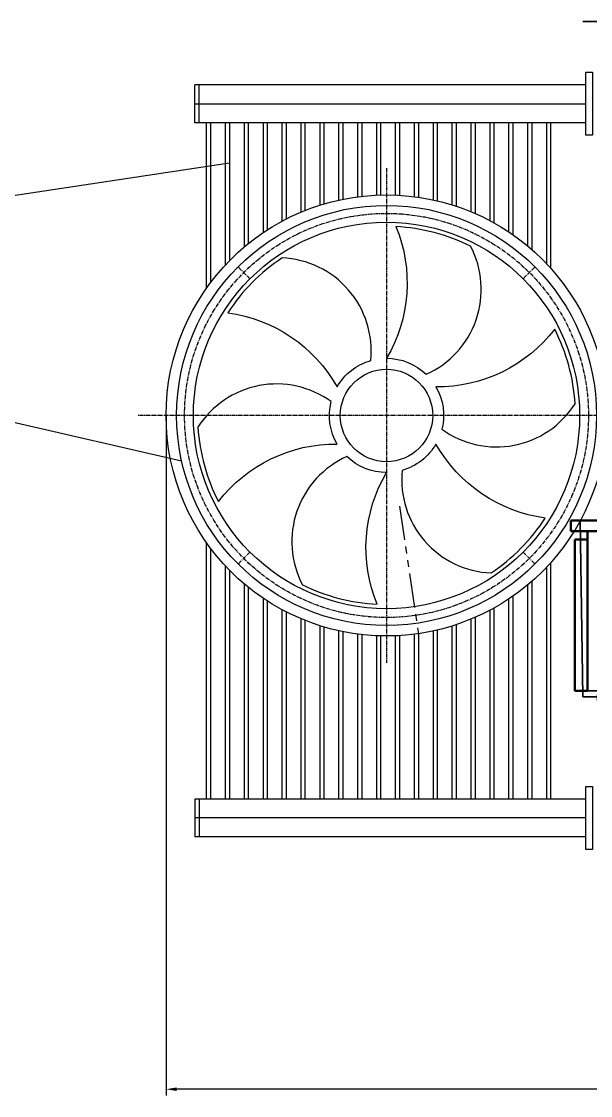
# Model space of a CAD drawing. Header units: millimetres. Extents: x 36873 to 51119, y -3533 to 6541.
# Drawn here: x 43467 to 44822, y 2072 to 4629 of the extents above; entities that cross this region are included whole.
import ezdxf

# ---------------------------------------------------------------- set-up
doc = ezdxf.new("R2010")
doc.units = ezdxf.units.MM
doc.header["$LTSCALE"] = 13
for name, pattern in [('CENTER', [50.8, 31.75, -6.35, 6.35, -6.35]), ('CENTER2', [1.125, 0.75, -0.125, 0.125, -0.125]), ('HIDDEN', [9.525, 6.35, -3.175]), ('PTHANTOM2', [1.25, 0.625, -0.125, 0.125, -0.125, 0.125, -0.125])]:
    doc.linetypes.add(name, pattern=pattern)
doc.layers.get('0').update_dxf_attribs({"color": 1, "linetype": 'CENTER'})
for name, color, linetype in [('1', 4, 'Continuous'), ('2', 3, 'Continuous'), ('3中心线层', 1, 'CENTER'), ('中心线', 1, 'CENTER2'), ('虚线', 6, 'HIDDEN')]:
    doc.layers.add(name, color=color, linetype=linetype)
doc.layers.add('2-0.13', color=3, linetype='Continuous', lineweight=13)
doc.layers.add('标注、文本', color=3, linetype='Continuous', lineweight=25)
doc.styles.get("Standard").update_dxf_attribs({"font": 'gbenor.shx', "bigfont": 'gbcbig.shx'})
doc.dimstyles.new('丁晓菲', dxfattribs={"dimscale": 15, "dimtxt": 3.5, "dimasz": 2.5, "dimexe": 1.5, "dimexo": 0, "dimgap": 0.5, "dimtad": 1, "dimtoh": 1, "dimtxsty": 'Standard', "dimcen": 2.5, "dimclrd": 3, "dimclre": 3, "dimclrt": 2, "dimadec": 0, "dimazin": 0, "dimtfac": 1, "dimtmove": 0, "dimatfit": 2, "dimfxl": 1.5, "dimarcsym": 0})

# ---------------------------------------------------------------- blocks, each defined once
blk = doc.blocks.new('*U777')
at = {"color": 0, "linetype": 'Continuous'}
for p, q in [((-6.5, 3.8), (0, 7.5)), ((-6.5, -3.8), (-6.5, 3.8)), ((6.5, 3.8), (0, 7.5)), ((6.5, -3.8), (6.5, 3.8)), ((-6.5, -3.8), (0, -7.5)), ((6.5, -3.8), (0, -7.5))]:
    blk.add_line(p, q, dxfattribs=at)
for radius in [6.5, 3.4]:
    blk.add_circle((0, 0), radius, dxfattribs=at)
blk.add_arc((0, 0), 4, 250, 160, dxfattribs=at)
blk = doc.blocks.new('电缆管接头(M32)')
at = {"color": 1}
for p, q in [((15.2, 0), (-15.2, 0)), ((15.2, -4.5), (-15.2, -4.5))]:
    blk.add_line(p, q, dxfattribs=at)
at = {"color": 1, "lineweight": 15}
for p, q in [((-16, -5), (-15.2, -4.5)), ((-16, -5), (-15.2, -5.5)), ((-16, -5.9), (-15.2, -5.5)), ((-16, -5.9), (-15.2, -6.4)), ((-16, -6.9), (-15.2, -6.4)), ((-16, -6.9), (-15.2, -7.4)), ((-16, -7.9), (-15.2, -7.4)), ((-16, -7.9), (-16, -9.3)), ((16, -9.3), (-16, -9.3)), ((-15.2, -4.5), (15.2, -5.5)), ((-15.2, -5.5), (15.2, -6.4)), ((-15.2, -6.4), (15.2, -7.4)), ((-15.2, -7.4), (15.2, -8.3)), ((16, -5), (15.2, -4.5)), ((16, -5), (15.2, -5.5)), ((16, -5.9), (15.2, -5.5)), ((16, -5.9), (15.2, -6.4)), ((16, -6.9), (15.2, -6.4)), ((16, -6.9), (15.2, -7.4)), ((16, -7.9), (15.2, -7.4)), ((16, -7.9), (15.2, -8.3)), ((16, -8.8), (15.2, -8.3)), ((16, -8.8), (16, -9.3))]:
    blk.add_line(p, q, dxfattribs=at)
at = {"color": 1}
for points in [[(-15.2, 0), (-15.2, -4.2)], [(-9.2, 0), (-9.2, -3.4)], [(-9.2, 0), (-9.2, -3.4)], [(-6, 0), (-6, -3.4)], [(-6, -3.4), (-6, 0)], [(6, -3.4), (6, 0)], [(6, 0), (6, -3.4)], [(6, -3.4), (6, 0)], [(9.2, 0), (9.2, -3.4)], [(9.2, 0), (9.2, -3.4)], [(15.2, -4.2), (15.2, 0)], [(-19, -9.6), (-19, -23.9)], [(17.2, -9.3), (-17.2, -9.3)], [(-17.2, -24.3), (17.2, -24.3)], [(-13.8, -4.5), (13.8, -4.5)], [(-7.5, -9.3), (-11.5, -9.3)], [(-11.5, -10.7), (-11.5, -22.9)], [(-11.5, -10.7), (-11.5, -22.9)], [(-11.5, -24.3), (-7.5, -24.3)], [(-9.2, -4.5), (-6, -4.5)], [(7.5, -9.3), (-7.5, -9.3)], [(-7.5, -10.7), (-7.5, -22.9)], [(-7.5, -22.9), (-7.5, -10.7)], [(-7.5, -24.3), (7.5, -24.3)], [(-6, -4.5), (6, -4.5)], [(9.2, -4.5), (6, -4.5)], [(7.5, -9.3), (11.5, -9.3)], [(7.5, -22.9), (7.5, -10.7)], [(7.5, -10.7), (7.5, -22.9)], [(7.5, -22.9), (7.5, -10.7)], [(11.5, -24.3), (7.5, -24.3)], [(11.5, -10.7), (11.5, -22.9)], [(11.5, -10.7), (11.5, -22.9)], [(19, -23.9), (19, -9.6)]]:
    blk.add_lwpolyline(points, dxfattribs=at)
for points in [[(-6, -3.4), (-9.2, -3.4), (-9.2, 0), (-6, 0)], [(6, -3.4), (9.2, -3.4), (9.2, 0), (6, 0)], [(-7.5, -22.9), (-11.5, -22.9), (-11.5, -10.7), (-7.5, -10.7)], [(7.5, -22.9), (11.5, -22.9), (11.5, -10.7), (7.5, -10.7)]]:
    blk.add_lwpolyline(points, close=True, dxfattribs=at)
for centre, radius, start, end in [((-8.1, -59.8), 51.4, 100.2815, 102.2979), ((-8.1, 26.3), 51.4, 257.7021, 259.7185), ((-26.4, -59.8), 51.4, 73.1437, 79.7185), ((-26.4, 26.3), 51.4, 280.2815, 286.8563), ((-6.4, 35.9), 41.1, 257.7021, 259.7185), ((-21.1, 35.9), 41.1, 280.2815, 286.8563), ((7.4, -59.8), 51.4, 100.2815, 106.8563), ((7.4, 26.3), 51.4, 253.1437, 259.7185), ((5.9, 35.9), 41.1, 253.1437, 259.7185), ((-5.9, 35.9), 41.1, 280.2815, 286.8563), ((-7.4, -59.8), 51.4, 73.1437, 79.7185), ((-7.4, 26.3), 51.4, 280.2815, 286.8563), ((21.1, 35.9), 41.1, 253.1437, 259.7185), ((26.4, -59.8), 51.4, 100.2815, 106.8563), ((26.4, 26.3), 51.4, 253.1437, 259.7185), ((6.4, 35.9), 41.1, 280.2815, 282.2979), ((8.1, -59.8), 51.4, 77.7021, 79.7185), ((8.1, 26.3), 51.4, 280.2815, 282.2979)]:
    blk.add_arc(centre, radius, start, end, dxfattribs=at)
blk = doc.blocks.new('1256215')
at = {"color": 4, "linetype": 'ByBlock', "lineweight": 40}
for p, q in [((85099.4, -184015.1), (85269.4, -184015.1)), ((85099.4, -184040.1), (85099.4, -184015.1)), ((85269.4, -184015.1), (85269.4, -184040.1)), ((85269.4, -184040.1), (85099.4, -184040.1)), ((85099.4, -184040.1), (85099.4, -184420.1)), ((85229.4, -184040.1), (85229.4, -184420.1)), ((85259.4, -184060.1), (85229.4, -184060.1)), ((85259.4, -184060.1), (85259.4, -184420.1)), ((85099.4, -184082.7), (85059.4, -184082.7)), ((85059.4, -184082.7), (85059.4, -184182.7)), ((85099.4, -184384.1), (85059.4, -184384.1)), ((85259.4, -184420.1), (85229.4, -184420.1))]:
    blk.add_line(p, q, dxfattribs=at)
for p, q in [((85041, -184132.7), (85100.9, -184132.7)), ((85050.5, -184334.1), (85100.9, -184334.1))]:
    blk.add_line(p, q)
at = {"color": 4, "linetype": 'ByBlock', "lineweight": 30}
for p, q in [((85155.7, -184344.5), (85158.3, -184360.3)), ((85173.1, -184344.5), (85170.6, -184359.3)), ((85161.2, -184373.9), (85167.6, -184373.9)), ((85162.9, -184376), (85165.9, -184376)), ((85163.6, -184377.8), (85165.2, -184377.8)), ((85164.4, -184369.4), (85164.4, -184373.9))]:
    blk.add_line(p, q, dxfattribs=at)
at = {"ltscale": 5}
for p, q in [((85259.4, -184420.1), (85099.4, -184420.1)), ((85099.4, -184420.1), (85259.4, -184420.1))]:
    blk.add_line(p, q, dxfattribs=at)
at = {"color": 4, "linetype": 'ByBlock', "lineweight": 40}
blk.add_lwpolyline([(85062.4, -184384.1), (85062.4, -184082.7), (85059.4, -184082.7), (85059.4, -184384.1)], dxfattribs=at)
at = {"color": 4, "linetype": 'ByBlock', "lineweight": 30}
for radius in [11, 4.9, 4.9]:
    blk.add_circle((85164.4, -184344.5), radius, dxfattribs=at)
for centre, radius, start, end in [((85164.4, -184344.5), 8.66, 340.9958, 198.399), ((85164.4, -184359.3), 6.18, 189.1995, 0)]:
    blk.add_arc(centre, radius, start, end, dxfattribs=at)
at = {"layer": '2'}
for p, q in [((85141.5, -184385), (85190.8, -184385)), ((85166.1, -184385), (85166.1, -184377.1)), ((85152.5, -184397.6), (85177.9, -184397.6)), ((85158.4, -184408.6), (85170.8, -184408.6)), ((85158.4, -184408.6), (85170.8, -184408.6))]:
    blk.add_line(p, q, dxfattribs=at)
at = {"color": 4, "linetype": 'ByBlock', "lineweight": 30, "xscale": -1.5, "yscale": 1.5, "zscale": 1.5}
blk.add_blockref('*U777', (85164.4, -184344.5), dxfattribs=at)
for p in [(85141.9, -184420.1), (85186.9, -184420.1)]:
    blk.add_blockref('电缆管接头(M32)', p)
blk = doc.blocks.new('*D1205')
at = {"layer": 'Defpoints', "color": 0, "linetype": 'CENTER2', "ltscale": 38.869873}
for p in [(43811.1, 3691.2), (46131.9, 3021), (43811.1, 2087.3)]:
    blk.add_point(p, dxfattribs=at)
at = {"layer": '标注、文本', "color": 3, "lineweight": -2, "ltscale": 38.869873}
for p, q in [((43811.1, 3691.2), (43811.1, 2072.3)), ((46131.9, 3021), (46131.9, 2072.3)), ((46106.9, 2087.3), (43836.1, 2087.3))]:
    blk.add_line(p, q, dxfattribs=at)
at = {"layer": '标注、文本', "color": 3, "linetype": 'CENTER2', "ltscale": 38.869873}
for points in [[(43836.1, 2091.5), (43836.1, 2083.2), (43811.1, 2087.3)], [(46106.9, 2091.5), (46106.9, 2083.2), (46131.9, 2087.3)]]:
    blk.add_solid(points, dxfattribs=at)
at = {"layer": '标注、文本', "color": 2, "linetype": 'CENTER2', "ltscale": 38.869873, "insert": (44971.5, 2109.8), "char_height": 35, "attachment_point": 5, "bg_fill": 3, "box_fill_scale": 1.1, "bg_fill_color": 256, "bg_fill_true_color": 13158600, "bg_fill_transparency": 0}
blk.add_mtext('2320', dxfattribs=at)

msp = doc.modelspace()

# ---------------------------------------------------------------- linework, layer by layer
at = {"layer": '1', "ltscale": 4}
for p, q in [((43879.915, 4388.006), (43879.915, 4478.006)), ((44810.917, 4478.006), (43879.915, 4478.006)), ((43889.915, 4388.006), (43889.915, 4478.006)), ((44810.917, 4388.006), (43879.915, 4388.006)), ((44810.917, 2778.006), (43879.915, 2778.006)), ((43879.915, 2778.006), (43879.915, 2688.006)), ((43889.915, 2778.006), (43889.915, 2688.006)), ((44810.917, 2688.006), (43879.915, 2688.006))]:
    msp.add_line(p, q, dxfattribs=at)
at = {"layer": '1'}
for p, q in [((43906.917, 4388.006), (43906.917, 3993.535)), ((43916.917, 4388.006), (43916.917, 4007.256)), ((43951.917, 4388.006), (43951.917, 4048.988)), ((43961.917, 4388.006), (43961.917, 4059.435)), ((43996.917, 4388.006), (43996.917, 4091.91)), ((44006.917, 4388.006), (44006.917, 4100.165)), ((44041.917, 4388.006), (44041.917, 4126.026)), ((44051.917, 4388.006), (44051.917, 4132.627)), ((44086.917, 4388.006), (44086.917, 4153.292)), ((44096.917, 4388.006), (44096.917, 4158.547)), ((44131.917, 4388.006), (44131.917, 4174.867)), ((44141.917, 4388.006), (44141.917, 4178.968)), ((44176.917, 4388.006), (44176.917, 4191.488)), ((44186.917, 4388.006), (44186.917, 4194.562)), ((44221.917, 4388.006), (44221.917, 4203.639)), ((44231.917, 4388.006), (44231.917, 4205.766)), ((44266.917, 4388.006), (44266.917, 4211.631)), ((44276.917, 4388.006), (44276.917, 4212.863)), ((44311.917, 4388.006), (44311.917, 4215.654)), ((44321.917, 4388.006), (44321.917, 4216.021)), ((44356.917, 4388.006), (44356.917, 4215.802)), ((44366.917, 4388.006), (44366.917, 4215.31)), ((44401.917, 4388.006), (44401.917, 4212.075)), ((44411.917, 4388.006), (44411.917, 4210.715)), ((44446.917, 4388.006), (44446.917, 4204.391)), ((44456.917, 4388.006), (44456.917, 4202.13)), ((44491.917, 4388.006), (44491.917, 4192.568)), ((44501.917, 4388.006), (44501.917, 4189.35)), ((44536.917, 4388.006), (44536.917, 4176.302)), ((44546.917, 4388.006), (44546.917, 4172.041)), ((44581.917, 4388.006), (44581.917, 4155.126)), ((44591.917, 4388.006), (44591.917, 4149.688)), ((44626.917, 4388.006), (44626.917, 4128.328)), ((44636.917, 4388.006), (44636.917, 4121.508)), ((44671.917, 4388.006), (44671.917, 4094.79)), ((44681.917, 4388.006), (44681.917, 4086.255)), ((44716.917, 4388.006), (44716.917, 4052.639)), ((44726.917, 4388.006), (44726.917, 4041.802)), ((43906.917, 3388.891), (43906.917, 2778.006)), ((43916.917, 3375.17), (43916.917, 2778.006)), ((43951.917, 3333.438), (43951.917, 2778.006)), ((44716.917, 3329.788), (44716.917, 2778.006)), ((44726.917, 3340.624), (44726.917, 2778.006)), ((43961.917, 3322.991), (43961.917, 2778.006)), ((43996.917, 3290.517), (43996.917, 2778.006)), ((44006.917, 3282.261), (44006.917, 2778.006)), ((44671.917, 3287.637), (44671.917, 2778.006)), ((44681.917, 3296.171), (44681.917, 2778.006)), ((44041.917, 3256.401), (44041.917, 2778.006)), ((44051.917, 3249.799), (44051.917, 2778.006)), ((44626.917, 3254.098), (44626.917, 2778.006)), ((44636.917, 3260.918), (44636.917, 2778.006)), ((44086.917, 3229.135), (44086.917, 2778.006)), ((44096.917, 3223.88), (44096.917, 2778.006)), ((44581.917, 3227.3), (44581.917, 2778.006)), ((44591.917, 3232.738), (44591.917, 2778.006)), ((44131.917, 3207.56), (44131.917, 2778.006)), ((44141.917, 3203.458), (44141.917, 2778.006)), ((44536.917, 3206.125), (44536.917, 2778.006)), ((44546.917, 3210.386), (44546.917, 2778.006)), ((44176.917, 3190.938), (44176.917, 2778.006)), ((44186.917, 3187.865), (44186.917, 2778.006)), ((44221.917, 3178.788), (44221.917, 2778.006)), ((44231.917, 3176.661), (44231.917, 2778.006)), ((44266.917, 3170.796), (44266.917, 2778.006)), ((44401.917, 3170.351), (44401.917, 2778.006)), ((44411.917, 3171.712), (44411.917, 2778.006)), ((44446.917, 3178.035), (44446.917, 2778.006)), ((44456.917, 3180.296), (44456.917, 2778.006)), ((44491.917, 3189.859), (44491.917, 2778.006)), ((44501.917, 3193.076), (44501.917, 2778.006)), ((44276.917, 3169.563), (44276.917, 2778.006)), ((44311.917, 3166.772), (44311.917, 2778.006)), ((44321.917, 3166.406), (44321.917, 2778.006)), ((44356.917, 3166.625), (44356.917, 2778.006)), ((44366.917, 3167.117), (44366.917, 2778.006))]:
    msp.add_line(p, q, dxfattribs=at)
at = {"layer": '1', "ltscale": 4}
for points in [[(44826.917, 4358.006), (44810.917, 4358.006), (44810.917, 4508.006), (44826.917, 4508.006)], [(44826.917, 2658.006), (44810.917, 2658.006), (44810.917, 2808.006), (44826.917, 2808.006)]]:
    msp.add_lwpolyline(points, close=True, dxfattribs=at)
at = {"layer": '2-0.13'}
msp.add_line((43436.289, 4213.231), (43961.917, 4292.807), dxfattribs=at)
at = {"layer": '3中心线层', "ltscale": 40}
for p, q in [((43879.915, 4433.006), (44810.917, 4433.006)), ((44810.917, 2733.006), (43879.915, 2733.006))]:
    msp.add_line(p, q, dxfattribs=at)
at = {"layer": '中心线'}
for p, q in [((44336.133, 4279.927), (44336.133, 3102.499)), ((44010.864, 4016.482), (43982.58, 4044.767)), ((44661.402, 4016.482), (44689.686, 4044.767)), ((44010.864, 3365.944), (43982.58, 3337.66)), ((44661.402, 3365.944), (44689.686, 3337.66))]:
    msp.add_line(p, q, dxfattribs=at)
at = {"layer": '中心线', "color": 1}
msp.add_line((44927.383, 3691.213), (43744.883, 3691.213), dxfattribs=at)
at = {"layer": '中心线'}
msp.add_circle((44336.133, 3691.213), 481, dxfattribs=at)
at = {"layer": '标注、文本', "color": 4, "lineweight": 30, "ltscale": 38.869873}
for p, q in [((44803.917, 4629.006), (46131.917, 4629.006)), ((44797.658, 3440.973), (44803.917, 3021.003)), ((44803.917, 3021.003), (46131.917, 3021.003))]:
    msp.add_line(p, q, dxfattribs=at)
at = {"layer": '标注、文本', "color": 6, "linetype": 'PTHANTOM2', "lineweight": 0, "ltscale": 10}
msp.add_line((44366.917, 3475.366), (44411.917, 3171.734), dxfattribs=at)
at = {"layer": '虚线', "color": 4, "linetype": 'ByBlock'}
for points in [[(44358.664, 4140.649, -0.23491778), (44336.133, 3827.225, -0.19420203), (44430.548, 3789.117, 0.43219744), (44536.424, 4094.181, 0.10316028)], [(43958.176, 3935.444, -0.23491778), (44218.343, 3759.219, -0.19420203), (44298.553, 3821.931, 0.43219744), (44087.298, 4066.155, 0.10316028)], [(44736.621, 3896.418, -0.23491778), (44453.923, 3759.219, -0.19420203), (44468.128, 3658.4, 0.43219744), (44785.259, 3719.24, 0.10316028)], [(43935.645, 3486.008, -0.23491778), (44218.343, 3623.207, -0.19420203), (44204.138, 3724.027, 0.43219744), (43887.007, 3663.187, 0.10316028)], [(44714.09, 3446.983, -0.23491778), (44453.923, 3623.207, -0.19420203), (44373.713, 3560.496, 0.43219744), (44584.968, 3316.272, 0.10316028)], [(44313.602, 3241.778, -0.23491778), (44336.133, 3555.201, -0.19420203), (44241.718, 3593.309, 0.43219744), (44135.842, 3288.245, 0.10316028)]]:
    msp.add_lwpolyline(points, format="xyb", close=True, dxfattribs=at)
for radius in [525, 500, 460, 110.069]:
    msp.add_circle((44336.133, 3691.213), radius, dxfattribs=at)

# ---------------------------------------------------------------- block references
at = {"layer": '标注、文本', "color": 0, "xscale": -1}
msp.add_blockref('1256215', (130044.323, 187456.095), dxfattribs=at)

# ---------------------------------------------------------------- next in the draw order: dimensions: what is measured, and where the dimension line sits
at = {"layer": '标注、文本', "color": 0, "linetype": 'CENTER2', "ltscale": 38.869873}
dim = msp.add_linear_dim(base=(43811.133, 2087.35), p1=(46131.917, 3021.003), p2=(43811.133, 3691.213), text='2320', dimstyle='丁晓菲', override={"dimscale": 10, "dimtfill": 1, "dimarcsym": 1}, dxfattribs=at)
dim.commit()
dim.dimension.update_dxf_attribs({"geometry": '*D1205', "text_midpoint": (44971.525, 2109.85)})

# ---------------------------------------------------------------- next in the draw order: linework, layer by layer
at = {"layer": '2-0.13'}
msp.add_line((43434.055, 3678.642), (43847.871, 3583.509), dxfattribs=at)

doc.saveas('drawing.dxf')
